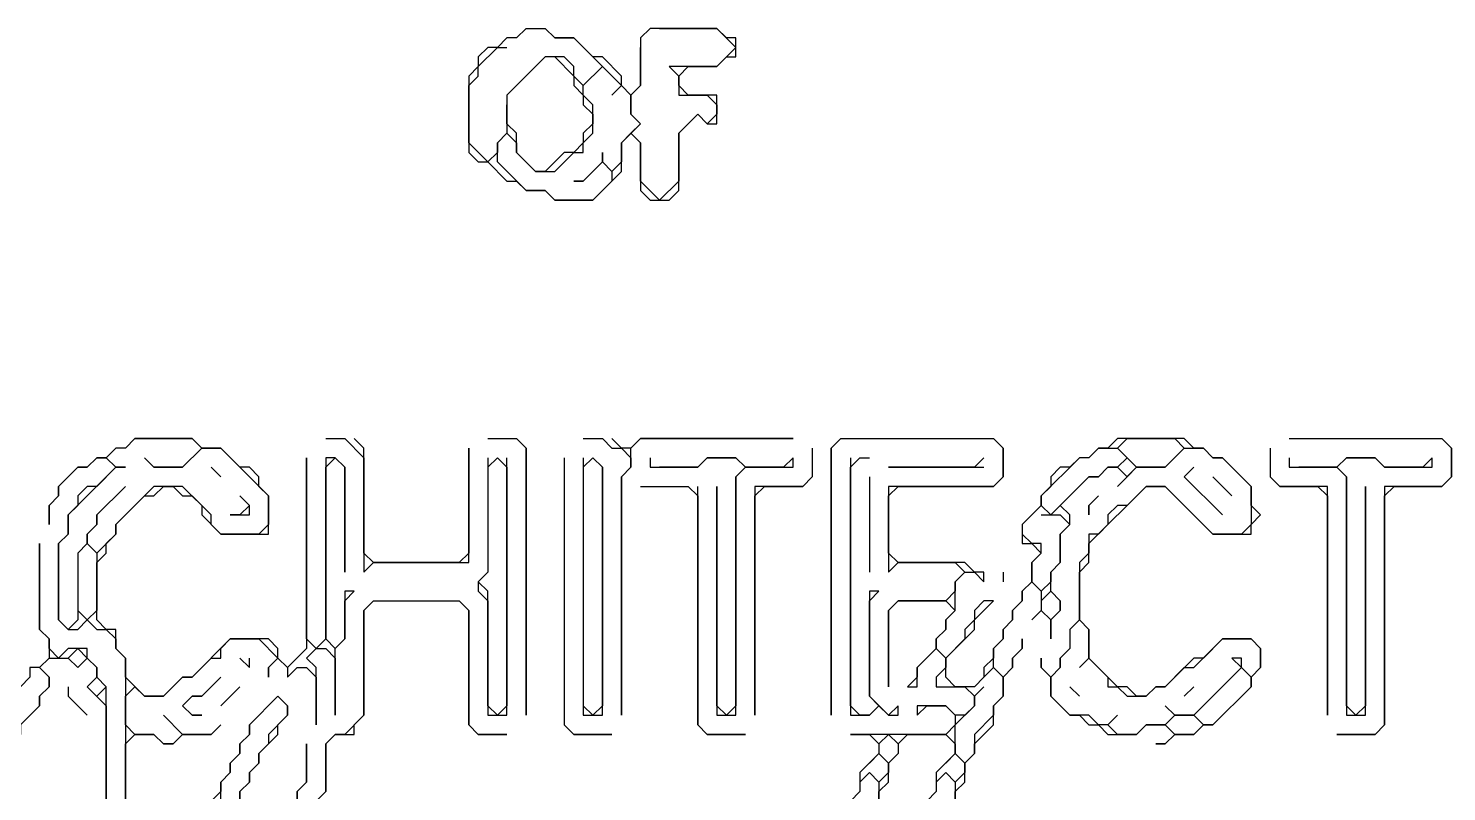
# Model space of a CAD drawing. Header units: metres. Extents: x 29 to 985, y 15 to 633.
# Drawn here: x 385.85 to 415, y 74.51 to 90.2 of the extents above; entities that cross this region are included whole.
import ezdxf

# ---------------------------------------------------------------- set-up
doc = ezdxf.new("R2010")
doc.units = ezdxf.units.M
doc.layers.add('ORIGINAL_DRAWING', color=8, linetype='CONTINUOUS')

msp = doc.modelspace()

# ---------------------------------------------------------------- linework, layer by layer
at = {"layer": 'ORIGINAL_DRAWING'}
for points in [[(396.078, 90.196), (396.471, 90.196), (396.667, 90), (397.059, 90), (397.647, 89.412), (397.255, 89.02), (397.059, 89.216), (397.059, 89.412), (396.863, 89.608), (396.471, 89.608), (395.686, 88.824), (395.686, 88.039), (395.49, 87.843), (395.49, 87.647), (395.294, 87.451), (394.902, 87.843), (394.902, 89.02), (395.098, 89.216), (395.098, 89.412), (395.49, 89.804), (395.686, 89.804)], [(396.078, 90.196), (395.882, 90), (395.686, 90), (395.49, 89.804), (395.294, 89.804), (395.098, 89.608), (395.098, 89.412), (394.902, 89.216), (394.902, 87.647), (395.098, 87.451), (395.294, 87.451), (395.686, 87.059), (395.882, 87.059), (396.078, 86.863), (396.471, 86.863), (396.667, 86.667), (397.451, 86.667), (398.039, 87.255), (398.039, 87.843), (398.235, 88.039), (398.431, 87.843), (398.431, 86.863), (398.627, 86.667), (399.02, 86.667), (399.216, 86.863), (399.216, 88.039), (399.608, 88.431), (399.804, 88.235), (400, 88.235), (400, 88.824), (399.412, 88.824), (399.216, 89.02), (399.216, 89.216), (399.412, 89.412), (400, 89.412), (400.196, 89.608), (400.392, 89.608), (400.392, 90), (400.196, 90), (400, 90.196), (398.627, 90.196), (398.431, 90), (398.431, 89.02), (398.235, 88.824), (398.039, 89.02), (398.039, 89.216), (397.647, 89.608), (397.451, 89.608), (397.059, 90), (396.667, 90), (396.471, 90.196)], [(398.824, 90.196), (400, 90.196), (400.392, 89.804), (400, 89.412), (399.02, 89.412), (399.216, 89.216), (399.216, 88.824), (399.804, 88.824), (400, 88.627), (400, 88.431), (399.804, 88.235), (399.608, 88.431), (399.216, 88.039), (399.216, 87.059), (398.824, 86.667), (398.431, 87.059), (398.431, 87.843), (398.235, 88.039), (398.431, 88.235), (398.235, 88.431), (398.235, 88.824), (398.431, 89.02), (398.431, 89.804)], [(396.667, 89.608), (397.059, 89.216), (397.059, 89.02), (397.255, 88.824), (397.255, 88.627), (397.451, 88.431), (397.451, 88.235), (397.255, 88.039), (397.255, 87.843), (397.059, 87.647), (396.863, 87.647), (396.471, 87.255), (396.275, 87.255), (395.882, 87.647), (395.882, 88.039), (395.686, 88.235), (395.686, 88.627)], [(397.647, 89.412), (398.039, 89.02), (397.843, 88.824), (398.039, 89.02), (398.235, 88.824), (398.235, 88.431), (398.431, 88.235), (398.039, 87.843), (398.039, 87.451), (397.843, 87.255), (397.647, 87.451), (397.647, 87.647), (397.647, 87.451), (397.255, 87.059), (397.059, 87.059), (397.255, 87.059), (397.647, 87.451), (397.843, 87.255), (397.843, 87.059), (397.451, 86.667), (396.667, 86.667), (396.471, 86.863), (396.078, 86.863), (395.49, 87.451), (395.49, 87.843), (395.686, 88.039), (395.882, 87.843), (395.882, 87.647), (396.275, 87.255), (396.667, 87.255), (397.059, 87.647), (397.255, 87.647), (397.255, 87.843), (397.451, 88.039), (397.451, 88.627), (397.255, 88.824), (397.255, 89.02)], [(387.843, 71.373), (387.843, 75.49), (388.039, 75.686), (388.431, 75.686), (388.627, 75.49), (388.824, 75.49), (389.02, 75.686), (389.608, 75.686), (389.804, 75.882), (389.608, 75.686), (389.02, 75.686), (388.627, 76.078), (389.02, 75.686), (388.824, 75.49), (388.627, 75.49), (388.431, 75.686), (388.039, 75.686), (387.843, 75.882), (387.843, 76.471), (388.039, 76.667), (388.235, 76.471), (388.627, 76.471), (389.02, 76.863), (389.216, 76.863), (389.608, 77.255), (389.804, 77.255), (389.804, 77.451), (390, 77.647), (390.588, 77.647), (390.98, 77.255), (390.784, 77.059), (390.784, 76.863), (390.784, 77.059), (390.98, 77.255), (391.176, 77.059), (391.176, 76.863), (391.373, 77.059), (391.569, 77.059), (391.765, 76.863), (391.765, 75.882), (391.765, 77.059), (391.569, 77.255), (391.765, 77.451), (391.961, 77.451), (392.157, 77.255), (392.157, 76.078), (392.157, 77.451), (392.353, 77.647), (392.353, 78.431), (392.549, 78.627), (392.353, 78.627), (392.353, 77.647), (392.157, 77.451), (391.961, 77.647), (391.961, 81.176), (392.157, 81.373), (392.353, 81.176), (392.353, 79.02), (392.353, 81.176), (392.157, 81.373), (391.961, 81.373), (391.961, 77.647), (391.765, 77.451), (391.569, 77.647), (391.569, 81.373), (391.569, 77.451), (391.176, 77.059), (390.98, 77.255), (390.98, 77.451), (390.784, 77.647), (390, 77.647), (389.216, 76.863), (389.02, 76.863), (388.627, 76.471), (388.235, 76.471), (387.843, 76.863), (387.843, 77.255), (387.647, 77.451), (387.647, 77.843), (387.451, 77.843), (387.255, 78.039), (387.255, 79.216), (387.451, 79.412), (387.451, 79.608), (387.647, 79.804), (387.647, 80), (388.235, 80.588), (388.431, 80.588), (388.627, 80.784), (388.824, 80.784), (389.02, 80.588), (389.216, 80.588), (389.412, 80.392), (389.412, 80.196), (389.804, 79.804), (390.784, 79.804), (390.784, 80.588), (390.588, 80.784), (390.588, 80.98), (390.392, 81.176), (390.196, 81.176), (389.804, 81.569), (389.412, 81.569), (389.216, 81.765), (388.039, 81.765), (387.843, 81.569), (387.647, 81.569), (387.451, 81.373), (387.255, 81.373), (387.059, 81.176), (386.863, 81.176), (386.471, 80.784), (386.471, 80.588), (386.275, 80.392), (386.275, 80), (386.275, 80.392), (386.471, 80.588), (386.471, 80.784), (386.863, 81.176), (387.059, 81.176), (387.255, 81.373), (387.451, 81.373), (387.647, 81.176), (387.255, 80.784), (387.059, 80.784), (386.863, 80.588), (386.863, 80.392), (386.667, 80.196), (386.667, 79.804), (386.471, 79.608), (386.471, 78.039), (386.667, 77.843), (386.863, 77.843), (387.059, 78.039), (387.255, 77.843), (387.451, 77.843), (387.647, 77.647), (387.647, 77.451), (387.843, 77.255), (387.843, 71.373)], [(387.843, 81.569), (388.039, 81.765), (389.216, 81.765), (389.412, 81.569), (389.02, 81.176), (388.431, 81.176), (388.235, 81.373), (388.431, 81.176), (389.02, 81.176), (389.412, 81.569), (389.804, 81.569), (390.784, 80.588), (390.784, 80), (390.588, 79.804), (389.804, 79.804), (389.608, 80), (389.608, 80.196), (389.02, 80.784), (388.431, 80.784), (387.647, 80), (387.647, 79.804), (387.255, 79.412), (387.059, 79.608), (387.059, 79.804), (387.255, 80), (387.255, 80.196), (387.843, 80.784), (387.255, 80.196), (387.255, 80), (387.059, 79.804), (387.059, 79.608), (386.863, 79.412), (386.863, 78.039), (386.667, 77.843), (386.471, 78.039), (386.471, 79.608), (386.667, 79.804), (386.667, 80.196), (387.647, 81.176), (387.843, 81.176), (387.647, 81.176), (387.451, 81.373), (387.647, 81.569)], [(391.961, 81.765), (392.353, 81.765), (392.745, 81.373), (392.745, 79.02), (392.941, 79.216), (394.902, 79.216), (394.902, 81.569), (394.902, 79.412), (394.706, 79.216), (392.941, 79.216), (392.745, 79.412), (392.745, 81.569), (392.549, 81.765)], [(395.294, 81.765), (395.882, 81.765), (396.078, 81.569), (396.078, 76.078), (396.078, 81.569), (395.882, 81.765)], [(397.255, 81.765), (397.647, 81.765), (397.843, 81.569), (398.039, 81.569), (398.235, 81.373), (398.235, 81.176), (398.039, 80.98), (398.039, 76.078), (398.039, 80.98), (398.235, 81.176), (398.235, 81.569), (398.431, 81.765), (401.569, 81.765), (398.431, 81.765), (398.235, 81.569), (398.039, 81.569), (397.843, 81.765)], [(402.549, 81.765), (402.353, 81.569), (402.353, 76.078), (402.353, 81.569), (402.549, 81.765), (405.686, 81.765), (405.882, 81.569), (405.882, 80.98), (405.686, 80.784), (403.529, 80.784), (403.529, 79.02), (403.725, 79.216), (404.902, 79.216), (405.098, 79.02), (404.902, 78.824), (404.902, 78.627), (404.706, 78.431), (403.725, 78.431), (403.529, 78.235), (403.529, 76.667), (403.529, 78.235), (403.725, 78.431), (404.706, 78.431), (404.902, 78.235), (404.706, 78.039), (404.706, 77.843), (404.51, 77.647), (404.51, 77.451), (404.118, 77.059), (404.118, 76.863), (403.922, 76.667), (404.118, 76.667), (404.118, 77.059), (404.51, 77.451), (404.706, 77.255), (404.706, 77.059), (404.51, 76.863), (404.51, 76.667), (405.098, 76.667), (405.294, 76.471), (405.294, 76.275), (405.098, 76.078), (404.902, 76.078), (404.706, 76.275), (404.118, 76.275), (404.118, 76.078), (404.314, 76.275), (404.706, 76.275), (404.902, 76.078), (404.902, 75.882), (404.706, 75.686), (402.745, 75.686), (403.137, 75.686), (403.333, 75.49), (403.333, 75.294), (402.941, 74.902), (402.941, 74.51), (402.745, 74.314)], [(404.902, 74.314), (404.902, 74.51), (405.098, 74.706), (405.098, 75.098), (405.294, 75.294), (405.294, 75.49), (405.686, 75.882), (405.686, 76.275), (405.882, 76.471), (405.882, 76.863), (406.078, 77.059), (406.078, 77.255), (406.275, 77.451), (406.275, 77.647), (406.275, 77.451), (406.078, 77.255), (406.078, 77.059), (405.882, 76.863), (405.686, 77.059), (405.686, 77.451), (405.882, 77.647), (405.882, 77.843), (406.078, 78.039), (406.078, 78.235), (406.275, 78.431), (406.275, 78.627), (406.471, 78.824), (406.667, 78.627), (406.667, 78.235), (406.471, 78.039), (406.667, 78.235), (406.863, 78.039), (406.863, 77.647), (406.863, 78.039), (407.059, 78.235), (407.059, 78.431), (406.863, 78.627), (406.863, 79.02), (407.059, 79.216), (407.059, 79.804), (407.255, 80), (407.255, 80.196), (407.059, 80.392), (407.647, 80.98), (407.843, 80.98), (408.039, 81.176), (408.235, 81.176), (408.431, 80.98), (408.235, 80.784), (408.627, 81.176), (409.216, 81.176), (409.608, 81.569), (410, 81.569), (410.196, 81.373), (410.392, 81.373), (410.98, 80.784), (410.98, 80), (410.784, 79.804), (410.196, 79.804), (409.216, 80.784), (408.824, 80.784), (408.431, 80.392), (408.235, 80.392), (408.039, 80.196), (408.039, 80), (407.843, 79.804), (407.647, 79.804), (407.647, 79.412), (407.451, 79.216), (407.451, 78.039), (407.255, 77.843), (407.255, 77.451), (407.059, 77.255), (407.059, 77.059), (406.863, 76.863), (406.667, 77.059), (406.667, 77.255), (406.667, 77.059), (406.863, 76.863), (406.863, 76.471), (407.255, 76.078), (407.451, 76.078), (407.647, 75.882), (407.843, 75.882), (408.039, 75.686), (408.627, 75.686), (408.824, 75.882), (409.216, 75.882), (409.412, 75.686), (409.216, 75.49), (409.02, 75.49), (409.216, 75.49), (409.412, 75.686), (409.804, 75.686), (410, 75.882), (410.196, 75.882), (410.98, 76.667), (410.98, 76.863), (411.176, 77.059), (411.176, 77.451), (410.98, 77.647), (410.392, 77.647), (410, 77.255), (409.804, 77.255), (409.216, 76.667), (409.02, 76.667), (408.824, 76.471), (408.627, 76.471), (408.431, 76.667), (408.235, 76.667), (407.647, 77.255), (407.647, 77.843), (407.451, 78.039), (407.451, 79.02), (407.647, 79.216), (407.647, 79.608), (408.824, 80.784), (409.216, 80.784), (410.196, 79.804), (410.98, 79.804), (410.98, 80), (411.176, 80.196), (410.98, 80.392), (410.98, 80.784), (410.392, 81.373), (410.196, 81.373), (410, 81.569), (409.804, 81.569), (409.608, 81.765), (408.235, 81.765), (408.039, 81.569), (407.843, 81.569), (407.647, 81.373), (407.451, 81.373), (407.255, 81.176), (407.059, 81.176), (406.863, 80.98), (406.863, 80.784), (406.667, 80.588), (406.667, 80.392), (406.275, 80), (406.275, 79.608), (406.471, 79.608), (406.667, 79.412), (406.471, 79.216), (406.471, 78.824), (406.275, 78.627), (406.275, 78.431), (406.078, 78.235), (406.078, 78.039), (405.882, 77.843), (405.882, 77.647), (405.686, 77.451), (405.686, 77.255), (405.49, 77.059), (405.49, 76.863), (405.294, 76.667), (404.902, 76.667), (404.706, 76.863), (404.706, 77.255), (405.294, 77.843), (405.294, 78.039), (405.686, 78.431), (405.49, 78.431), (405.294, 78.235), (405.294, 78.039), (405.098, 77.843), (405.098, 77.647), (404.706, 77.255), (404.51, 77.451), (404.51, 77.647), (404.706, 77.843), (404.706, 78.039), (404.902, 78.235), (404.902, 78.824), (405.098, 79.02), (405.294, 79.02), (405.49, 78.824), (405.49, 79.02), (405.294, 79.02), (405.098, 79.216), (403.725, 79.216), (403.529, 79.412), (403.529, 80.588), (403.725, 80.784), (405.686, 80.784), (405.882, 80.98), (405.882, 81.569), (405.686, 81.765)], [(408.235, 81.569), (408.431, 81.765), (409.412, 81.765), (409.608, 81.569), (409.216, 81.176), (408.627, 81.176)], [(411.765, 81.765), (414.902, 81.765), (415.098, 81.569), (415.098, 80.98), (414.902, 80.784), (413.725, 80.784), (413.725, 75.882), (413.529, 75.686), (412.745, 75.686), (413.529, 75.686), (413.725, 75.882), (413.725, 80.588), (413.922, 80.784), (414.902, 80.784), (415.098, 80.98), (415.098, 81.569), (414.902, 81.765)], [(395.294, 81.176), (395.49, 81.373), (395.686, 81.176), (395.686, 76.275), (395.49, 76.078), (395.294, 76.275), (395.294, 78.627), (395.098, 78.824), (395.294, 79.02)], [(395.294, 81.373), (395.294, 79.02), (395.098, 78.824), (395.098, 78.627), (395.294, 78.431), (395.294, 76.078), (395.686, 76.078), (395.686, 81.373)], [(396.863, 81.373), (396.863, 75.882), (397.059, 75.686), (397.843, 75.686), (397.059, 75.686), (396.863, 75.882)], [(397.255, 81.176), (397.451, 81.373), (397.647, 81.176), (397.647, 76.275), (397.451, 76.078), (397.255, 76.275)], [(397.255, 81.373), (397.255, 76.078), (397.647, 76.078), (397.647, 81.176), (397.451, 81.373)], [(398.627, 81.373), (398.627, 81.176), (399.608, 81.176), (399.804, 81.373), (400.392, 81.373), (400.588, 81.176), (400.392, 80.98), (400.392, 76.275), (400.196, 76.078), (400, 76.275), (400, 80.784), (400, 76.078), (400.392, 76.078), (400.392, 80.98), (400.588, 81.176), (401.569, 81.176), (401.569, 81.373), (401.373, 81.176), (400.588, 81.176), (400.392, 81.373), (399.804, 81.373), (399.608, 81.176), (398.824, 81.176)], [(401.961, 81.569), (401.961, 80.98), (401.765, 80.784), (400.784, 80.784), (400.784, 76.078), (400.784, 80.588), (400.98, 80.784), (401.765, 80.784), (401.961, 80.98)], [(402.745, 81.373), (402.745, 76.078), (403.137, 76.078), (403.333, 76.275), (403.529, 76.078), (403.725, 76.078), (403.725, 76.275), (403.529, 76.078), (403.137, 76.471), (403.137, 78.431), (403.333, 78.627), (403.137, 78.627), (403.137, 76.471), (403.333, 76.275), (403.137, 76.078), (402.941, 76.078), (402.745, 76.275), (402.745, 81.176), (402.941, 81.373), (403.137, 81.373)], [(405.49, 81.373), (405.294, 81.176), (403.529, 81.176), (405.49, 81.176)], [(407.647, 81.373), (407.843, 81.569), (408.235, 81.569), (408.431, 81.373), (408.235, 81.176), (408.039, 81.176), (407.843, 80.98), (407.647, 80.98), (406.863, 80.196), (406.667, 80.392), (406.667, 80.588), (407.451, 81.373)], [(408.235, 81.176), (408.431, 81.373), (408.627, 81.176), (408.431, 80.98)], [(411.373, 81.569), (411.373, 80.98), (411.569, 80.784), (412.353, 80.784), (412.549, 80.588), (412.549, 76.078), (412.549, 80.784), (411.569, 80.784), (411.373, 80.98)], [(411.765, 81.373), (411.765, 81.176), (412.745, 81.176), (412.941, 80.98), (412.941, 76.078), (413.333, 76.078), (413.333, 80.784), (413.333, 76.275), (413.137, 76.078), (412.941, 76.275), (412.941, 80.98), (412.745, 81.176), (412.941, 81.373), (413.529, 81.373), (413.725, 81.176), (414.706, 81.176), (414.706, 81.373), (414.51, 81.176), (413.725, 81.176), (413.529, 81.373), (412.941, 81.373), (412.745, 81.176), (411.961, 81.176)], [(389.608, 81.176), (389.804, 80.98)], [(409.804, 81.176), (409.608, 80.98), (410.392, 80.196), (409.608, 80.98)], [(398.431, 80.784), (399.412, 80.784), (399.608, 80.588), (399.608, 75.882), (399.804, 75.686), (400.588, 75.686), (399.804, 75.686), (399.608, 75.882), (399.608, 80.784)], [(403.137, 80.98), (403.137, 79.02)], [(410.196, 80.98), (410.588, 80.588)], [(390.196, 80.588), (390.392, 80.392), (390.196, 80.196), (390, 80.196), (390.392, 80.196), (390.392, 80.392)], [(407.843, 80.588), (407.647, 80.392), (407.647, 80.196), (407.647, 80.392)], [(406.667, 80.196), (407.059, 80.196), (407.255, 80), (407.059, 79.804), (407.059, 79.216), (406.863, 79.02), (406.863, 78.824), (406.667, 78.627), (406.471, 78.824), (406.471, 79.216), (406.667, 79.412), (406.667, 79.608), (406.471, 79.608), (406.275, 79.804)], [(387.451, 71.373), (387.451, 76.667), (387.255, 76.863), (387.255, 77.059), (387.059, 77.255), (387.059, 77.451), (386.667, 77.451), (386.471, 77.255), (386.275, 77.451), (386.275, 77.647), (386.078, 77.843), (386.078, 79.608), (386.078, 77.843), (386.275, 77.647), (386.275, 77.255), (386.078, 77.059), (385.882, 77.059), (385.882, 76.863), (385.686, 76.667)], [(386.863, 79.412), (387.059, 79.608), (387.255, 79.412), (387.255, 78.235), (387.059, 78.039), (386.863, 78.235)], [(405.882, 79.02), (405.882, 78.824)], [(392.941, 78.431), (392.745, 78.235), (392.745, 76.078), (392.353, 75.686), (392.157, 75.686), (391.961, 75.49), (391.961, 74.51), (391.765, 74.314)], [(391.765, 74.314), (391.961, 74.51), (391.961, 75.49), (392.157, 75.686), (392.549, 75.686), (392.549, 75.882), (392.745, 76.078), (392.745, 78.235), (392.941, 78.431), (394.706, 78.431), (394.902, 78.235), (394.902, 75.882), (395.098, 75.686), (395.686, 75.686), (395.098, 75.686), (394.902, 75.882), (394.902, 78.235), (394.706, 78.431)], [(406.667, 78.431), (406.863, 78.627), (407.059, 78.431), (407.059, 78.235), (406.863, 78.039), (406.667, 78.235)], [(407.255, 77.843), (407.451, 78.039), (407.647, 77.843), (407.647, 77.255), (407.451, 77.059), (407.647, 77.255), (408.039, 76.863), (408.039, 76.667), (408.235, 76.667), (408.431, 76.471), (408.824, 76.471), (409.02, 76.667), (409.216, 76.667), (409.608, 77.059), (409.804, 77.059), (410.392, 77.647), (410.98, 77.647), (411.176, 77.451), (411.176, 77.059), (410.98, 76.863), (410.784, 77.059), (410.784, 77.255), (410.588, 77.255), (410.784, 77.059), (409.804, 76.078), (409.412, 76.078), (409.216, 76.275), (409.412, 76.078), (409.216, 75.882), (408.824, 75.882), (408.627, 75.686), (408.235, 75.686), (408.039, 75.882), (408.235, 76.078), (408.039, 75.882), (407.843, 75.882), (407.647, 76.078), (407.255, 76.078), (406.863, 76.471), (406.863, 76.863), (407.059, 77.059), (407.059, 77.255), (407.255, 77.451)], [(385.686, 75.882), (386.078, 76.275), (386.078, 76.471), (386.275, 76.667), (386.275, 76.863), (386.078, 77.059), (386.275, 77.255), (386.667, 77.255), (386.863, 77.059), (387.059, 77.255), (387.255, 77.059), (387.255, 76.863), (387.059, 76.667), (387.451, 76.275), (387.451, 71.373)], [(386.667, 77.255), (386.863, 77.451), (387.059, 77.255), (386.863, 77.059)], [(390.196, 77.255), (390.392, 77.059), (390.392, 77.255)], [(386.078, 77.059), (386.275, 76.863), (386.275, 76.667), (386.078, 76.471), (386.078, 76.275), (385.686, 75.882), (385.686, 75.686), (385.49, 75.49), (385.49, 75.294), (385.294, 75.098), (385.098, 75.294), (385.098, 75.686), (385.294, 75.882), (385.294, 76.078), (385.686, 76.471), (385.686, 76.667)], [(405.49, 76.863), (405.686, 77.059), (405.882, 76.863), (405.882, 76.471), (405.686, 76.275), (405.686, 76.078), (405.294, 75.686), (405.294, 75.294), (405.098, 75.098), (404.902, 75.294), (404.902, 75.882), (405.294, 76.275), (405.294, 76.471), (405.49, 76.667)], [(410.784, 77.059), (410.98, 76.863), (410.98, 76.667), (410.196, 75.882), (410, 75.882), (409.804, 76.078)], [(386.667, 76.667), (386.667, 76.471), (387.059, 76.078), (386.667, 76.471)], [(387.059, 76.667), (387.255, 76.863), (387.451, 76.667), (387.255, 76.471)], [(389.804, 76.863), (389.412, 76.471), (389.216, 76.471), (389.02, 76.275), (389.216, 76.078), (389.412, 76.078), (389.216, 76.078), (389.02, 76.275), (389.216, 76.471), (389.412, 76.471)], [(390.196, 76.667), (389.804, 76.275)], [(407.255, 76.667), (407.451, 76.471)], [(409.804, 76.667), (409.608, 76.471)], [(390.196, 74.118), (390.196, 74.51), (390.392, 74.706), (390.392, 74.902), (390.588, 75.098), (390.588, 75.294), (390.98, 75.686), (390.98, 75.882), (391.176, 76.078), (391.176, 76.275), (390.98, 76.471), (390.392, 75.882), (390.392, 75.686), (390.196, 75.49), (390.196, 75.294), (390, 75.098), (390, 74.902), (389.804, 74.706), (389.804, 74.51), (389.608, 74.314)], [(390.98, 76.471), (391.176, 76.275), (391.176, 76.078), (390.784, 75.686), (390.784, 75.49), (390.588, 75.294), (390.588, 75.098), (390.392, 74.902), (390.392, 74.706), (390.196, 74.51), (390.196, 74.314), (390, 74.118), (389.804, 74.314), (389.804, 74.706), (390, 74.902), (390, 75.098), (390.196, 75.294), (390.196, 75.49), (390.392, 75.686), (390.392, 75.882)], [(409.216, 75.882), (409.412, 76.078), (409.804, 76.078), (410, 75.882), (409.804, 75.686), (409.412, 75.686)], [(403.333, 75.49), (403.529, 75.686), (403.725, 75.49), (403.725, 75.294), (403.529, 75.098), (403.333, 75.294)], [(403.725, 75.49), (403.922, 75.686), (404.706, 75.686), (404.902, 75.49), (404.902, 75.294), (404.51, 74.902), (404.51, 74.51), (404.314, 74.314)], [(391.373, 73.725), (391.373, 74.51), (391.569, 74.706), (391.569, 75.49), (391.569, 74.706), (391.373, 74.51), (391.373, 73.725)], [(403.137, 75.098), (403.333, 75.294), (403.529, 75.098), (403.529, 74.902), (403.333, 74.706), (403.137, 74.902)], [(403.333, 74.314), (403.333, 74.51), (403.529, 74.706), (403.529, 75.098), (403.725, 75.294)], [(404.706, 75.098), (404.902, 75.294), (405.098, 75.098), (405.098, 74.902), (404.902, 74.706), (404.706, 74.902)], [(402.941, 74.706), (403.137, 74.902), (403.333, 74.706), (403.333, 74.314), (403.137, 74.118), (403.137, 73.922), (402.941, 73.725), (402.941, 73.529), (402.745, 73.333), (402.745, 73.137), (402.549, 72.941), (402.353, 73.137), (402.353, 73.529), (402.549, 73.725), (402.549, 73.922), (402.745, 74.118), (402.745, 74.314), (402.941, 74.51)], [(404.51, 74.706), (404.706, 74.902), (404.902, 74.706), (404.902, 74.314), (404.706, 74.118), (404.706, 73.922), (404.51, 73.725), (404.314, 73.922), (404.314, 74.314), (404.51, 74.51)]]:
    msp.add_lwpolyline(points, dxfattribs=at)

doc.saveas('drawing.dxf')
